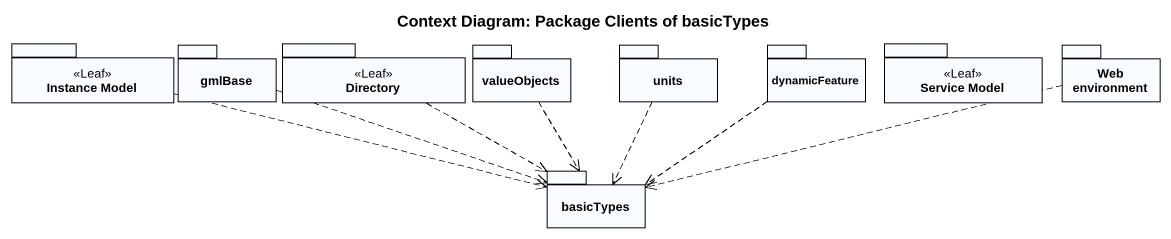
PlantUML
@startuml
title Context Diagram: Package Clients of basicTypes
package "Instance Model" as Instance_Model <<Leaf>> {
}
package gmlBase {
}
package Directory <<Leaf>> {
}
package valueObjects {
}
package units {
}
package dynamicFeature {
}
package "Service Model" as Service_Model <<Leaf>> {
}
package "Web environment" as Web_environment {
}
package basicTypes {
}
Instance_Model .right.> basicTypes
gmlBase .right.> basicTypes
Directory .right.> basicTypes
valueObjects ..> basicTypes
units ..> basicTypes
dynamicFeature .left.> basicTypes
Web_environment .left.> basicTypes
@enduml
